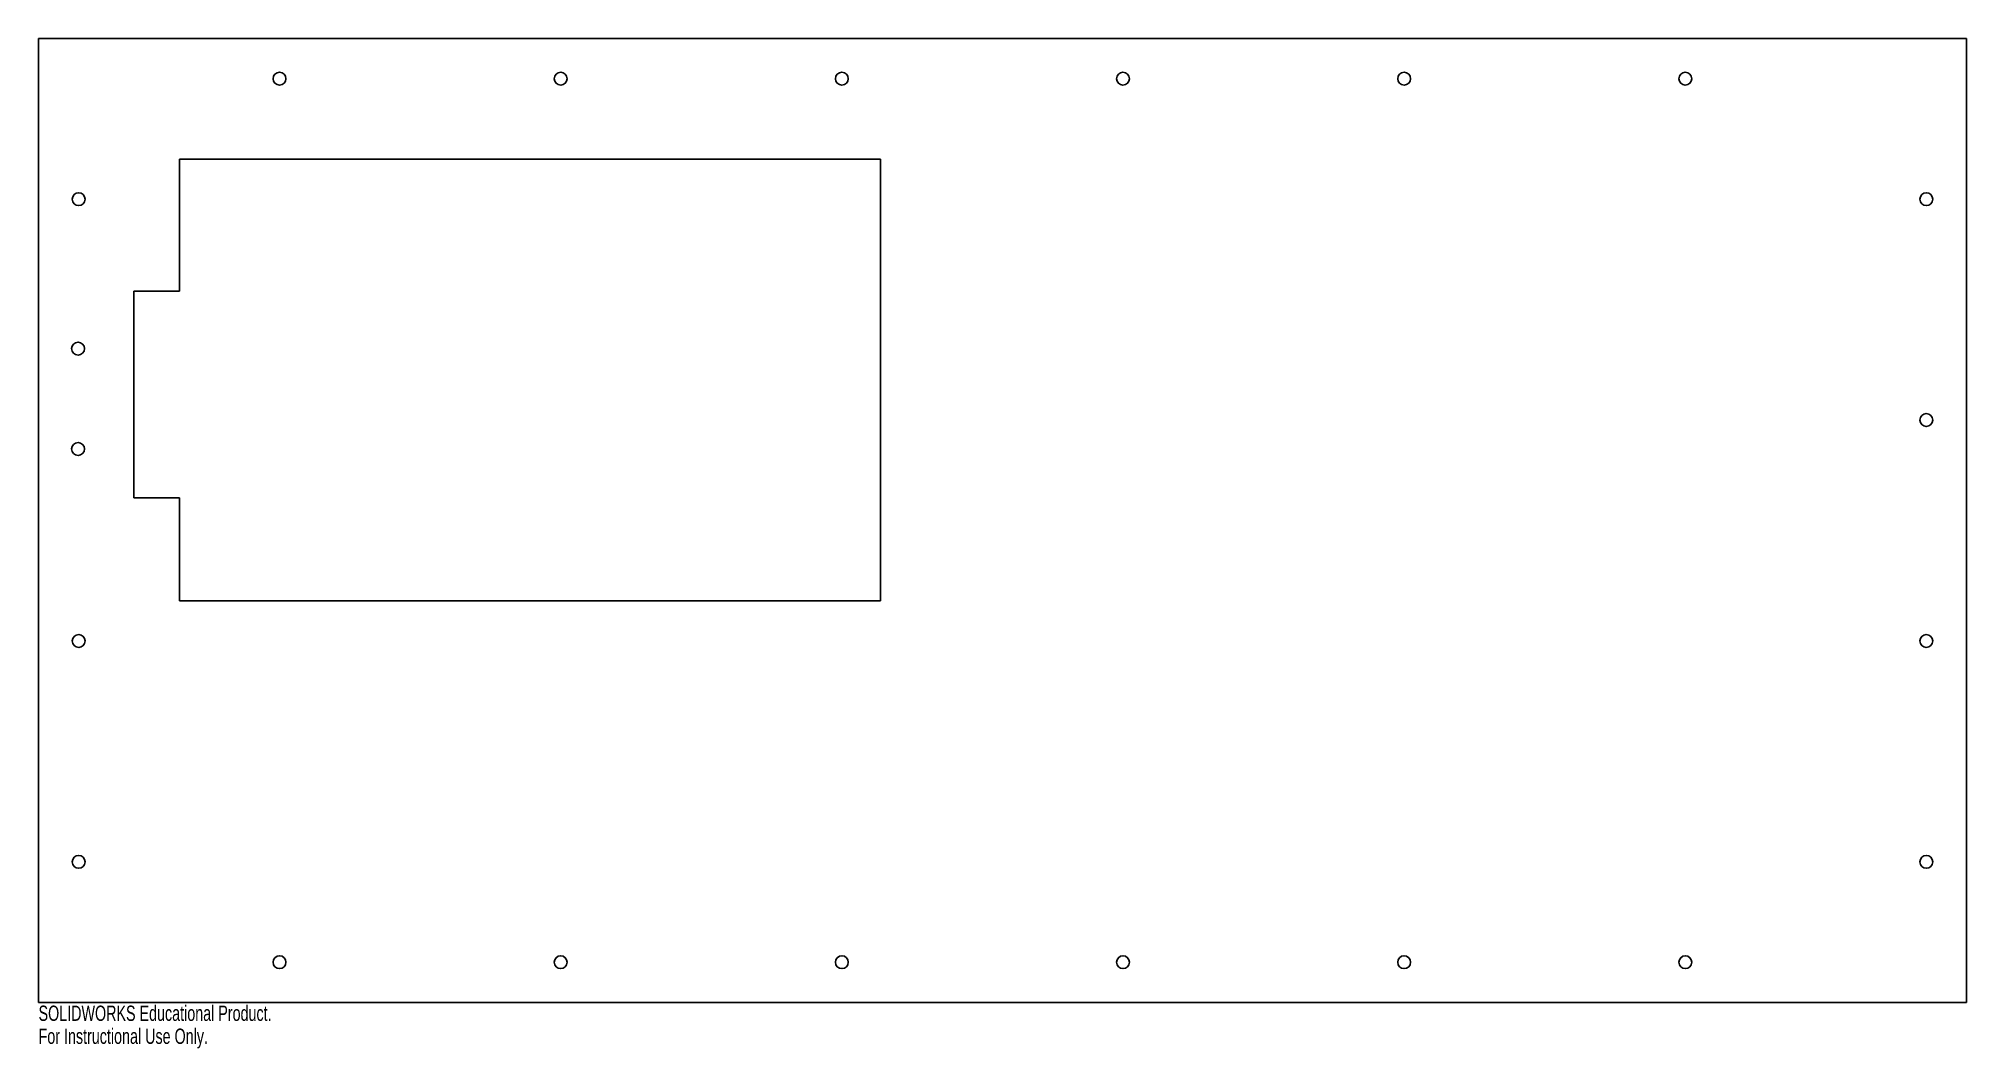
# Model space of a CAD drawing. Header units: inches. Extents: x -24 to 0, y -0.6 to 12.
import ezdxf

# ---------------------------------------------------------------- set-up
doc = ezdxf.new("R2010")
doc.units = ezdxf.units.IN
doc.header["$MEASUREMENT"] = 0
doc.styles.add('SLDTEXTSTYLE0', font='TXT', dxfattribs={"width": 0.7})

msp = doc.modelspace()

# ---------------------------------------------------------------- linework, layer by layer
at = {"color": 7, "linetype": 'Continuous', "lineweight": 25}
for p, q in [((0, 12), (-24, 12)), ((-24, 12), (-24, 0)), ((0, 0), (0, 12)), ((-22.245, 10.5), (-22.245, 8.854)), ((-13.517, 10.5), (-22.245, 10.5)), ((-13.517, 5), (-13.517, 10.5)), ((-22.816, 8.854), (-22.245, 8.854)), ((-22.816, 6.28), (-22.816, 8.854)), ((-22.245, 6.28), (-22.816, 6.28)), ((-22.245, 6.28), (-22.245, 5)), ((-22.245, 5), (-13.517, 5)), ((-24, 0), (0, 0))]:
    msp.add_line(p, q, dxfattribs=at)
for centre in [(-21, 11.5), (-17.5, 11.5), (-14, 11.5), (-10.5, 11.5), (-7, 11.5), (-3.5, 11.5), (-23.5, 10), (-0.5, 10), (-23.508, 8.14), (-0.5, 7.25), (-23.508, 6.89), (-23.5, 4.5), (-0.5, 4.5), (-23.5, 1.75), (-0.5, 1.75), (-21, 0.5), (-17.5, 0.5), (-14, 0.5), (-10.5, 0.5), (-7, 0.5), (-3.5, 0.5)]:
    msp.add_circle(centre, 0.08, dxfattribs=at)

# ---------------------------------------------------------------- texts
at = {"color": 7, "linetype": 'Continuous', "char_height": 0.1903, "attachment_point": 1, "style": 'SLDTEXTSTYLE0'}
for s, insert in [('SOLIDWORKS Educational Product.', (-24, -0.04)), ('For Instructional Use Only.', (-24, -0.326))]:
    msp.add_mtext(s, dxfattribs=dict(at, insert=insert))

doc.saveas('drawing.dxf')
